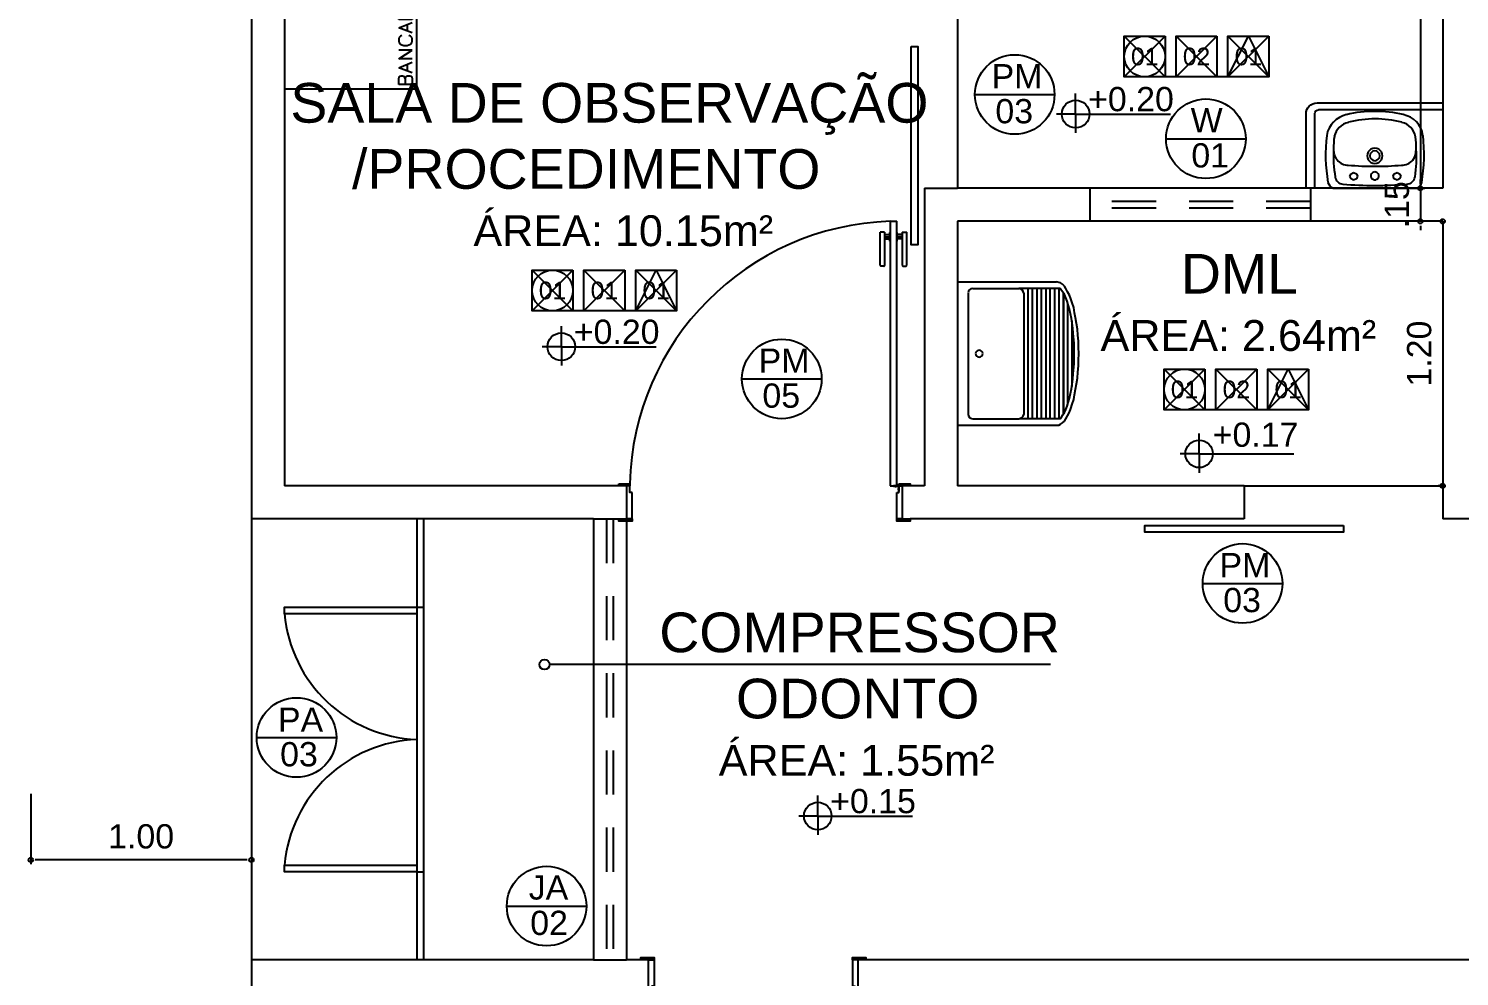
# Model space of a CAD drawing. Header units: millimetres. Extents: x 2125 to 3408, y 1171 to 1686.
# Drawn here: x 2895.24 to 2901.72, y 1523.36 to 1527.66 of the extents above; entities that cross this region are included whole.
import ezdxf
from ezdxf.enums import TextEntityAlignment as Align

# ---------------------------------------------------------------- set-up
doc = ezdxf.new("R2010")
doc.units = ezdxf.units.MM
doc.linetypes.add('CONTORNO_QUADRO_T', pattern=[0.35, 0.2, -0.15])
for name, color, linetype in [('APCOZ', 7, 'Continuous'), ('APCOZ-I', 251, 'Continuous'), ('at_Entity', 7, 'Continuous'), ('barras acess', 7, 'Continuous'), ('cotas', 7, 'Continuous'), ('ESQUADRIA', 3, 'Continuous'), ('ESQUADRIAS', 7, 'Continuous'), ('Esquadrias portas', 7, 'Continuous'), ('Esquadrias_Portas', 2, 'Continuous'), ('JANELA2', 1, 'Continuous'), ('Layout_Equipamentos', 7, 'Continuous'), ('PAREDE', 4, 'Continuous'), ('soleira piso', 7, 'Continuous'), ('TEXTO01', 7, 'Continuous'), ('TEXTO02', 3, 'Continuous'), ('TEXTO03', 2, 'Continuous'), ('TEXTO_ESP_FORRO', 62, 'Continuous'), ('TEXTO_ESP_PAREDES', 10, 'Continuous'), ('TEXTO_ESP_PISO', 150, 'Continuous')]:
    doc.layers.add(name, color=color, linetype=linetype)
doc.styles.add('ARIAL', font='sanss___.ttf')
doc.styles.add('ROMANS', font='arial.ttf')
doc.styles.add('TEXTO1', font='swissko.ttf', dxfattribs={"width": 0.6, "height": 0.1})
doc.dimstyles.new('ESCALA75', dxfattribs={"dimtxt": 0.11, "dimasz": 0.02, "dimexe": 0.02, "dimexo": 0.04, "dimgap": 0.05, "dimtad": 1, "dimzin": 4, "dimdsep": 46, "dimtxsty": 'ROMANS', "dimblk1": 'PPC', "dimblk2": 'PPC', "dimsah": 1, "dimcen": 0.02, "dimclrd": 7, "dimclre": 7, "dimclrt": 3, "dimazin": 1, "dimtfac": 1, "dimtix": 1, "dimtmove": 0, "dimatfit": 3, "dimldrblk": 'PPC', "dimfxl": 0, "dimtolj": 1, "dimtzin": 12, "dimarcsym": 0})

# ---------------------------------------------------------------- blocks, each defined once
blk = doc.blocks.new('P90_02')
at = {"layer": 'ESQUADRIAS', "color": 2}
for p, q in [((0.025, 0.075), (0.025, 0.975)), ((0.025, 0.975), (0.055, 0.975)), ((0.055, 0.975), (0.055, 0.075)), ((0.055, 0.075), (0.025, 0.075))]:
    blk.add_line(p, q, dxfattribs=at)
at = {"layer": 'ESQUADRIAS', "color": 3, "linetype": 'Continuous'}
for p, q in [((-0.02, 0.7698), (-0.02, 0.9215)), ((0, 0.9215), (0, 0.7698)), ((0.023, 0.88), (0.023, 0.92)), ((0.057, 0.88), (0.057, 0.92)), ((0.08, 0.9215), (0.08, 0.7698)), ((0.1, 0.7698), (0.1, 0.9215)), ((-0.0035, 0.7668), (-0.0175, 0.7668)), ((0.0835, 0.7668), (0.0975, 0.7668))]:
    blk.add_line(p, q, dxfattribs=at)
at = {"layer": 'ESQUADRIAS', "color": 3}
for p, q in [((0, 0.9215), (-0.02, 0.9215)), ((0, 0.91), (0.023, 0.91)), ((0.023, 0.92), (0.025, 0.92)), ((0.057, 0.92), (0.055, 0.92)), ((0.08, 0.91), (0.057, 0.91)), ((0.08, 0.9215), (0.1, 0.9215)), ((0, 0.9), (0.023, 0.9)), ((0, 0.89), (0.023, 0.89)), ((0.023, 0.88), (0.025, 0.88)), ((0.057, 0.88), (0.055, 0.88)), ((0.08, 0.9), (0.057, 0.9)), ((0.08, 0.89), (0.057, 0.89))]:
    blk.add_line(p, q, dxfattribs=at)
at = {"layer": 'ESQUADRIAS'}
for p, q in [((0.0315, 0.0735), (0.0285, 0.0735)), ((0.0165, 0.0585), (0.0165, 0.0615))]:
    blk.add_line(p, q, dxfattribs=at)
at = {"layer": 'ESQUADRIAS', "color": 3}
for points in [[(0.015, 0.085), (-0.035, 0.085), (-0.035, 0.075), (0.015, 0.075)], [(0.985, 0.085), (0.935, 0.085), (0.935, 0.075), (0.985, 0.075)], [(0.025, -0.075), (0, -0.075), (-0.035, -0.075), (-0.035, -0.085), (0.025, -0.085)], [(0.985, -0.075), (0.925, -0.075), (0.925, -0.085), (0.985, -0.085)]]:
    blk.add_lwpolyline(points, close=True, dxfattribs=at)
at = {"layer": 'ESQUADRIAS', "color": 2}
for points in [[(0.025, 0.045), (0.015, 0.045), (0.015, 0.075), (0, 0.075), (0, -0.075), (0.025, -0.075)], [(0.925, 0.045), (0.935, 0.045), (0.935, 0.075), (0.95, 0.075), (0.95, -0.075), (0.925, -0.075)]]:
    blk.add_lwpolyline(points, close=True, dxfattribs=at)
at = {"layer": 'ESQUADRIAS', "color": 1}
for points in [[(0.016, 0.0705, -0.236068), (0.015, 0.0725), (0.015, 0.07), (0.015, 0.05), (0.016, 0.05)], [(0.0195, 0.074, 0.236068), (0.0175, 0.075), (0.02, 0.075), (0.04, 0.075), (0.04, 0.074)]]:
    blk.add_lwpolyline(points, format="xyb", close=True, dxfattribs=at)
at = {"layer": 'ESQUADRIAS'}
for points in [[(0.0275, 0.0727), (0.0285, 0.0735), (0.0285, 0.074)], [(0.0304, 0.0727), (0.0304, 0.0725), (0.0325, 0.0725), (0.0325, 0.0727), (0.0275, 0.0727), (0.0275, 0.0725), (0.0296, 0.0725), (0.0296, 0.0727)], [(0.0325, 0.0727), (0.0315, 0.0735), (0.0315, 0.074)], [(0.0173, 0.0625), (0.0165, 0.0615), (0.016, 0.0615)], [(0.0173, 0.0575), (0.0165, 0.0585), (0.016, 0.0585)], [(0.0173, 0.0596), (0.0175, 0.0596), (0.0175, 0.0575), (0.0173, 0.0575), (0.0173, 0.0625), (0.0175, 0.0625), (0.0175, 0.0604), (0.0173, 0.0604)]]:
    blk.add_lwpolyline(points, dxfattribs=at)
at = {"layer": 'ESQUADRIAS', "color": 1}
blk.add_circle((0.0175, 0.0725), 0.0025, dxfattribs=at)
at = {"layer": 'ESQUADRIAS'}
blk.add_arc((0.0429, 0.083), 0.8921, 0.12949, 89.22311, dxfattribs=at)
at = {"layer": 'ESQUADRIAS', "color": 3, "linetype": 'Continuous'}
for centre, start, end in [((-0.017, 0.7698), 180, 260.53768), ((-0.003, 0.7698), 260.53768, 360), ((0.083, 0.7698), 180, 279.46232), ((0.097, 0.7698), 279.46232, 0)]:
    blk.add_arc(centre, 0.003, start, end, dxfattribs=at)
blk = doc.blocks.new('new block1')
at = {"layer": 'ESQUADRIAS', "color": 3, "linetype": 'Continuous'}
for p, q in [((-0.135, 1.1598), (-0.135, 1.3115)), ((-0.115, 1.3115), (-0.115, 1.1598)), ((-0.092, 1.27), (-0.092, 1.31)), ((-0.058, 1.27), (-0.058, 1.31)), ((-0.035, 1.3115), (-0.035, 1.1598)), ((-0.015, 1.1598), (-0.015, 1.3115)), ((-0.1185, 1.1568), (-0.1325, 1.1568)), ((-0.0315, 1.1568), (-0.0175, 1.1568))]:
    blk.add_line(p, q, dxfattribs=at)
at = {"layer": 'ESQUADRIAS', "color": 3}
for p, q in [((-0.115, 1.3115), (-0.135, 1.3115)), ((-0.115, 1.3), (-0.092, 1.3)), ((-0.092, 1.31), (-0.09, 1.31)), ((-0.058, 1.31), (-0.06, 1.31)), ((-0.035, 1.3), (-0.058, 1.3)), ((-0.035, 1.3115), (-0.015, 1.3115)), ((-0.115, 1.29), (-0.092, 1.29)), ((-0.115, 1.28), (-0.092, 1.28)), ((-0.092, 1.27), (-0.09, 1.27)), ((-0.058, 1.27), (-0.06, 1.27)), ((-0.035, 1.29), (-0.058, 1.29)), ((-0.035, 1.28), (-0.058, 1.28))]:
    blk.add_line(p, q, dxfattribs=at)
at = {"layer": 'ESQUADRIAS', "color": 2}
for p, q in [((-0.09, 1.36), (-0.09, 0.16)), ((-0.09, 1.36), (-0.06, 1.36)), ((-0.06, 0.16), (-0.06, 1.36)), ((-0.09, 0.16), (-0.06, 0.16))]:
    blk.add_line(p, q, dxfattribs=at)
at = {"layer": 'ESQUADRIAS'}
for p, q in [((-0.0665, 0.1585), (-0.0635, 0.1585)), ((-0.0515, 0.1435), (-0.0515, 0.1465))]:
    blk.add_line(p, q, dxfattribs=at)
at = {"layer": 'ESQUADRIAS', "color": 3}
for points in [[(-1.32, 0.17), (-1.27, 0.17), (-1.27, 0.16), (-1.32, 0.16)], [(-0.05, 0.17), (0, 0.17), (0, 0.16), (-0.05, 0.16)], [(-1.32, 0.01), (-1.26, 0.01), (-1.26, 0), (-1.32, 0)], [(-0.06, 0.01), (-0.035, 0.01), (0, 0.01), (0, 0), (-0.06, 0)]]:
    blk.add_lwpolyline(points, close=True, dxfattribs=at)
at = {"layer": 'ESQUADRIAS', "color": 2}
for points in [[(-1.26, 0.13), (-1.27, 0.13), (-1.27, 0.16), (-1.285, 0.16), (-1.285, 0.01), (-1.26, 0.01)], [(-0.06, 0.13), (-0.05, 0.13), (-0.05, 0.16), (-0.035, 0.16), (-0.035, 0.01), (-0.06, 0.01)]]:
    blk.add_lwpolyline(points, close=True, dxfattribs=at)
at = {"layer": 'ESQUADRIAS', "color": 1}
for points in [[(-0.0545, 0.159, -0.236068), (-0.0525, 0.16), (-0.055, 0.16), (-0.075, 0.16), (-0.075, 0.159)], [(-0.051, 0.1555, 0.236068), (-0.05, 0.1575), (-0.05, 0.155), (-0.05, 0.135), (-0.051, 0.135)]]:
    blk.add_lwpolyline(points, format="xyb", close=True, dxfattribs=at)
at = {"layer": 'ESQUADRIAS'}
for points in [[(-0.0675, 0.1577), (-0.0665, 0.1585), (-0.0665, 0.159)], [(-0.0654, 0.1577), (-0.0654, 0.1575), (-0.0675, 0.1575), (-0.0675, 0.1577), (-0.0625, 0.1577), (-0.0625, 0.1575), (-0.0646, 0.1575), (-0.0646, 0.1577)], [(-0.0625, 0.1577), (-0.0635, 0.1585), (-0.0635, 0.159)], [(-0.0523, 0.1446), (-0.0525, 0.1446), (-0.0525, 0.1425), (-0.0523, 0.1425), (-0.0523, 0.1475), (-0.0525, 0.1475), (-0.0525, 0.1454), (-0.0523, 0.1454)], [(-0.0523, 0.1475), (-0.0515, 0.1465), (-0.051, 0.1465)], [(-0.0523, 0.1425), (-0.0515, 0.1435), (-0.051, 0.1435)]]:
    blk.add_lwpolyline(points, dxfattribs=at)
at = {"layer": 'ESQUADRIAS', "color": 1}
blk.add_circle((-0.0525, 0.1575), 0.0025, dxfattribs=at)
at = {"layer": 'ESQUADRIAS', "color": 3, "linetype": 'Continuous'}
for centre, start, end in [((-0.132, 1.1598), 180, 260.53768), ((-0.118, 1.1598), 260.53768, 360), ((-0.032, 1.1598), 180, 279.46232), ((-0.018, 1.1598), 279.46232, 0)]:
    blk.add_arc(centre, 0.003, start, end, dxfattribs=at)
at = {"layer": 'Esquadrias portas'}
blk.add_arc((-0.0518, 0.1421), 1.2185, 91.79662, 178.69088, dxfattribs=at)
blk = doc.blocks.new('new block4')
at = {"layer": 'TEXTO01'}
h = blk.add_hatch(dxfattribs=at)
h.set_pattern_fill('ANGLE', color=256)
h.set_pattern_definition([(0, (-2260.456, -913.906), (0, 6.985), [5.08, -1.905]), (90, (-2260.456, -913.906), (-6.985, 4e-16), [5.08, -1.905])])
h.paths.add_polyline_path([(0, 0), (0, -0.0624, 0.414214), (0.0624, 0)])
h.paths.add_polyline_path([(0, 0), (0, 0.0624, 0.414214), (-0.0624, 0)])
for q in [(0, 0.093), (-0.0862, 0), (0.4292, 0), (0, -0.0852)]:
    blk.add_line((0, 0), q, dxfattribs=at)
blk.add_circle((0, 0), 0.0624, dxfattribs=at)
blk = doc.blocks.new('PPC')
at = {"color": 2}
blk.add_circle((0, 0), 0.5, dxfattribs=at)
blk = doc.blocks.new('*D1045')
at = {"layer": 'DEFPOINTS', "color": 0, "transparency": 16777216}
for p in [(2899.7467, 1529.081), (2899.7467, 1526.931), (2901.5449, 1526.931)]:
    blk.add_point(p, dxfattribs=at)
at = {"layer": 'Layout_Equipamentos', "color": 7, "lineweight": -2, "transparency": 16777216}
for p, q in [((2901.2449, 1529.081), (2901.5649, 1529.081)), ((2901.5449, 1529.061), (2901.5449, 1526.951)), ((2901.2449, 1526.931), (2901.5649, 1526.931))]:
    blk.add_line(p, q, dxfattribs=at)
at = {"layer": 'Layout_Equipamentos', "color": 7, "lineweight": -2, "transparency": 16777216, "xscale": 0.02, "yscale": 0.02, "zscale": 0.02}
for p, rotation in [((2901.5449, 1529.081), 90), ((2901.5449, 1526.931), 270)]:
    blk.add_blockref('PPC', p, dxfattribs=dict(at, rotation=rotation))
at = {"layer": 'Layout_Equipamentos', "color": 3, "transparency": 16777216, "insert": (2901.4387, 1528.006), "char_height": 0.11, "attachment_point": 5, "rotation": 90, "style": 'ROMANS'}
blk.add_mtext('\\A1;2.15', dxfattribs=at)
blk = doc.blocks.new('new block8')
at = {"layer": 'at_Entity', "color": 0}
for p, q in [((0, 0), (-0.3388, 0)), ((0, 0.04), (-0.3372, 0.04))]:
    blk.add_line(p, q, dxfattribs=at)
at = {"layer": 'at_Entity', "color": 7}
for p, q in [((-0.3872, -0.01), (-0.3872, -0.58)), ((-0.3555, -0.58), (-0.3555, -0.0169))]:
    blk.add_line(p, q, dxfattribs=at)
at = {"layer": 'at_Entity'}
blk.add_arc((-0.3372, -0.01), 0.05, 90, 180, dxfattribs=at)
at = {"layer": 'at_Entity', "color": 7}
blk.add_arc((-0.3383, -0.0172), 0.0172, 91.789, 179.08861, dxfattribs=at)
blk = doc.blocks.new('new block11')
at = {"layer": 'at_Entity', "color": 0}
for p, q in [((0, 0.3248), (0.4486, 0.3248)), ((0, 0.3248), (0, -0.3248)), ((0.4592, 0.3227), (0.4486, 0.3248)), ((0.0487, 0.274), (0.0487, -0.2761)), ((0.0698, 0.2952), (0.2793, 0.2952)), ((0.4655, 0.2952), (0.2793, 0.2952)), ((0.3005, 0.274), (0.3005, -0.2761)), ((0.3195, 0.2952), (0.3195, -0.2952)), ((0.3386, 0.2952), (0.3386, -0.2952)), ((0.3597, 0.2952), (0.3597, -0.2952)), ((0.3788, 0.2952), (0.3788, -0.2952)), ((0.3999, 0.2952), (0.3999, -0.2952)), ((0.419, 0.2952), (0.419, -0.2952)), ((0.4401, 0.2952), (0.4401, -0.2952)), ((0.4677, 0.3206), (0.4592, 0.3227)), ((0.4592, 0.2952), (0.4592, -0.2952)), ((0.4719, 0.2867), (0.4655, 0.2952)), ((0.4761, 0.3142), (0.4677, 0.3206)), ((0.4782, 0.2783), (0.4719, 0.2867)), ((0.4846, 0.3058), (0.4761, 0.3142)), ((0.4846, 0.2677), (0.4782, 0.2783)), ((0.4804, -0.2747), (0.4804, 0.2747)), ((0.4804, 0.2747), (0.4804, -0.2747)), ((0.4909, 0.2952), (0.4846, 0.3058)), ((0.4909, 0.2529), (0.4846, 0.2677)), ((0.4994, 0.2804), (0.4909, 0.2952)), ((0.5079, 0.2656), (0.4994, 0.2804)), ((0.5142, 0.2486), (0.5079, 0.2656)), ((0.4973, 0.2381), (0.4909, 0.2529)), ((0.5015, 0.2211), (0.4973, 0.2381)), ((0.4994, 0.2296), (0.4994, -0.2296)), ((0.5079, 0.2021), (0.5015, 0.2211)), ((0.5121, 0.1809), (0.5079, 0.2021)), ((0.5206, 0.2296), (0.5142, 0.2486)), ((0.5269, 0.2084), (0.5206, 0.2296)), ((0.5311, 0.1852), (0.5269, 0.2084)), ((0.5163, 0.1598), (0.5121, 0.1809)), ((0.5206, 0.1386), (0.5163, 0.1598)), ((0.5184, 0.1492), (0.5184, -0.1492)), ((0.5227, 0.1153), (0.5206, 0.1386)), ((0.5354, 0.1619), (0.5311, 0.1852)), ((0.5396, 0.1365), (0.5354, 0.1619)), ((0.5438, 0.1111), (0.5396, 0.1365)), ((0.5248, 0.092), (0.5227, 0.1153)), ((0.529, 0.0455), (0.5248, 0.092)), ((0.5459, 0.0836), (0.5438, 0.1111)), ((0.5481, 0.0561), (0.5459, 0.0836)), ((0.529, 0.0222), (0.529, 0.0455)), ((0.529, -0.0011), (0.529, 0.0222)), ((0.5481, 0.0286), (0.5481, 0.0561)), ((0.5502, -0.0011), (0.5481, 0.0286)), ((0.5248, -0.092), (0.529, -0.0455)), ((0.529, -0.0222), (0.529, -0.0011)), ((0.529, -0.0455), (0.529, -0.0222)), ((0.5459, -0.0836), (0.5481, -0.0561)), ((0.5481, -0.0286), (0.5502, -0.0011)), ((0.5481, -0.0561), (0.5481, -0.0286)), ((0.5206, -0.1386), (0.5227, -0.1153)), ((0.5227, -0.1153), (0.5248, -0.092)), ((0.5396, -0.1365), (0.5438, -0.1111)), ((0.5438, -0.1111), (0.5459, -0.0836)), ((0.5079, -0.2021), (0.5121, -0.1809)), ((0.5121, -0.1809), (0.5163, -0.1598)), ((0.5163, -0.1598), (0.5206, -0.1386)), ((0.5269, -0.2084), (0.5311, -0.1873)), ((0.5311, -0.1873), (0.5354, -0.1619)), ((0.5354, -0.1619), (0.5396, -0.1365)), ((0.4846, -0.2677), (0.4909, -0.2529)), ((0.4909, -0.2529), (0.4973, -0.2381)), ((0.4973, -0.2381), (0.5015, -0.2211)), ((0.5015, -0.2211), (0.5079, -0.2021)), ((0.5079, -0.2656), (0.5142, -0.2486)), ((0.5142, -0.2486), (0.5206, -0.2296)), ((0.5206, -0.2296), (0.5269, -0.2084)), ((0.0698, -0.2952), (0.2793, -0.2952)), ((0.4655, -0.2952), (0.2793, -0.2952)), ((0.4592, -0.3248), (0.4677, -0.3206)), ((0.4655, -0.2952), (0.4719, -0.2888)), ((0.4677, -0.3206), (0.4761, -0.3142)), ((0.4719, -0.2888), (0.4782, -0.2783)), ((0.4761, -0.3142), (0.4846, -0.3058)), ((0.4782, -0.2783), (0.4846, -0.2677)), ((0.4846, -0.3058), (0.4909, -0.2952)), ((0.4909, -0.2952), (0.4994, -0.2825)), ((0.4994, -0.2825), (0.5079, -0.2656)), ((0, -0.3248), (0.4486, -0.3248)), ((0.4486, -0.3248), (0.4592, -0.3248))]:
    blk.add_line(p, q, dxfattribs=at)
for centre, radius, start, end in [((0.0688, 0.2751), 0.0201, 90, 180), ((0.2767, 0.2713), 0.0239, 6.55488, 86.23948), ((0.0984, 0), 0.0159, 90, 180), ((0.0984, 0), 0.0159, 360, 90), ((0.0984, 0), 0.0159, 180, 270), ((0.0984, 0), 0.0159, 270, 0), ((0.0688, -0.2751), 0.0201, 180, 270), ((0.2764, -0.2705), 0.0248, 274.42163, 346.78586)]:
    blk.add_arc(centre, radius, start, end, dxfattribs=at)
blk = doc.blocks.new('new block12')
at = {"layer": 'at_Entity', "color": 0}
for p, q in [((-0.1143, 0.055), (-0.1079, 0.0656)), ((-0.1079, 0.0656), (-0.0973, 0.0719)), ((-0.0973, 0.0719), (-0.0846, 0.0656)), ((-0.0846, 0.0656), (-0.0804, 0.055)), ((0.0825, 0.055), (0.0868, 0.0656)), ((0.0868, 0.0656), (0.0995, 0.0719)), ((0.0995, 0.0719), (0.11, 0.0656)), ((0.11, 0.0656), (0.1164, 0.055)), ((-0.1904, 0), (0, 0)), ((-0.1079, 0.0423), (-0.1143, 0.055)), ((-0.0973, 0.036), (-0.1079, 0.0423)), ((-0.0846, 0.0423), (-0.0973, 0.036)), ((-0.0804, 0.055), (-0.0846, 0.0423)), ((-0.0635, 0), (0.1248, 0)), ((0, 0), (0.1926, 0)), ((0.0868, 0.0423), (0.0825, 0.055)), ((0.0995, 0.036), (0.0868, 0.0423)), ((0.11, 0.0423), (0.0995, 0.036)), ((0.1164, 0.055), (0.11, 0.0423))]:
    blk.add_line(p, q, dxfattribs=at)
for centre, radius, start, end in [((-0.1037, 0.2192), 0.1175, 102.51398, 169.94425), ((-0.0119, -0.1249), 0.4735, 88.69805, 104.42194), ((0.0099, -0.1255), 0.4741, 75.63679, 91.34148), ((0.1075, 0.2249), 0.1107, 7.71962, 79.59246), ((-0.1021, 0.2163), 0.0847, 102.94607, 167.28087), ((0.0138, -0.2613), 0.5766, 91.35244, 103.5038), ((-0.0133, -0.2572), 0.5725, 76.4579, 88.69664), ((0.1052, 0.222), 0.0784, 8.41938, 78.38368), ((0.5296, 0.1532), 0.7539, 173.41338, 189.69292), ((0.1228, 0.188), 0.311, 171.32208, 181.82646), ((-0.1329, 0.1882), 0.3189, 357.99462, 8.16964), ((-0.5309, 0.1535), 0.7531, 350.27914, 6.57653), ((0.4249, 0.1494), 0.6136, 177.32306, 189.24154), ((-0.1166, 0.1739), 0.0716, 176.60246, 219.59969), ((-0.0011, 0.1471), 0.0349, 150.00315, 209.99685), ((-0.0011, 0.1471), 0.0349, 90, 149.99293), ((-0.0011, 0.1471), 0.0222, 90, 180), ((-0.0011, 0.1471), 0.0222, 180, 270), ((-0.0011, 0.1471), 0.0349, 29.99676, 89.99928), ((-0.0011, 0.1471), 0.0222, 360, 90), ((-0.0011, 0.1471), 0.0222, 270.00968, 360), ((-0.0011, 0.1471), 0.0349, 330.00315, 29.99685), ((0.1078, 0.1732), 0.0781, 324.65246, 2.83944), ((-0.2623, 0.1317), 0.4504, 349.78202, 5.79718), ((-0.1209, 0.1714), 0.0667, 220.34381, 269.44866), ((0.0021, 1.5743), 1.4748, 265.18956, 269.93912), ((-0.0011, 0.1471), 0.0349, 209.99676, 269.99928), ((-0.0011, 0.0561), 0.018, 150.01278, 209.98722), ((-0.0011, 0.0561), 0.018, 90, 150.03984), ((-0.0011, 0.1471), 0.0349, 270, 329.99293), ((-0.001, 0.0561), 0.018, 30.01908, 90.03665), ((-0.001, 1.4521), 1.3526, 270.02076, 275.09507), ((-0.0011, 0.0561), 0.018, 330.01278, 29.98722), ((0.1226, 0.1679), 0.0631, 266.77318, 320.7547), ((-0.1647, 0.0446), 0.0522, 200.54167, 238.93005), ((-0.1427, 0.0567), 0.0385, 188.75581, 265.61268), ((-0.0074, 1.7284), 1.7156, 265.3753, 270.21026), ((-0.0011, 0.0561), 0.018, 210.01908, 270.03665), ((-0.0011, 0.0561), 0.018, 270, 330.03984), ((-0.0011, 1.8918), 1.879, 270, 274.41438), ((0.1414, 0.0585), 0.0402, 273.11398, 350.39284), ((0.1736, 0.034), 0.0386, 297.86727, 348.56925)]:
    blk.add_arc(centre, radius, start, end, dxfattribs=at)
blk = doc.blocks.new('new block16')
at = {"layer": 'APCOZ'}
for p, q in [((-0.5794, 0.9688), (-0.601, 0.9796)), ((-0.5212, 0.9762), (-0.5428, 0.9762)), ((-0.5794, 0.9336), (-0.601, 0.9228)), ((-0.5794, 0.9688), (-0.5553, 0.9688)), ((-0.5794, 0.9336), (-0.5702, 0.9336)), ((-0.5702, 0.8638), (-0.5702, 0.9336)), ((-0.5502, 0.8638), (-0.5502, 0.9285)), ((-0.5212, 0.9262), (-0.5428, 0.9262)), ((-0.5462, 0.8597), (-0.3752, 0.8597)), ((-0.5462, 0.8397), (-0.3752, 0.8397))]:
    blk.add_line(p, q, dxfattribs=at)
at = {"layer": 'APCOZ', "linetype": 'Continuous'}
for points in [[(-0.5428, 0.9762, 0), (-0.5456, 0.9759, 0), (-0.5483, 0.975, 0), (-0.5508, 0.9734, 0), (-0.5532, 0.9714, 0), (-0.5553, 0.9688, 0)], [(-0.5207, 0.9262, 0), (-0.5175, 0.9267, 0), (-0.5145, 0.9281, 0), (-0.5117, 0.9302, 0), (-0.5091, 0.933, 0), (-0.507, 0.9363, 0), (-0.5053, 0.9402, 0), (-0.5042, 0.9445, 0), (-0.5036, 0.9489, 0), (-0.5036, 0.9535, 0), (-0.5042, 0.9579, 0), (-0.5053, 0.9622, 0), (-0.507, 0.966, 0), (-0.5091, 0.9694, 0), (-0.5117, 0.9722, 0), (-0.5145, 0.9743, 0), (-0.5175, 0.9757, 0), (-0.5207, 0.9762, 0)], [(-0.5502, 0.9285, 0), (-0.5488, 0.9277, 0), (-0.5473, 0.927, 0), (-0.5458, 0.9266, 0), (-0.5443, 0.9263, 0), (-0.5428, 0.9262, 0)]]:
    blk.add_polyline3d(points, dxfattribs=at)
at = {"layer": 'APCOZ'}
for centre, radius, start, end in [((-0.5602, 0.8497), 0.0173, 125.4187, 234.5813), ((-0.5602, 0.8497), 0.0173, 35.41872, 54.5813), ((-0.3702, 0.8497), 0.0112, 243.72082, 116.27918), ((-0.5602, 0.8497), 0.0173, 234.5813, 305.4187), ((-0.5602, 0.8497), 0.0173, 305.4187, 324.58128)]:
    blk.add_arc(centre, radius, start, end, dxfattribs=at)
at = {"layer": 'APCOZ-I'}
for p, q in [((-0.5794, 0.9688), (-0.5794, 0.9336)), ((-0.5702, 0.9336), (-0.5553, 0.9336)), ((-0.5349, 0.9668), (-0.5564, 0.9668)), ((-0.5349, 0.9355), (-0.5564, 0.9355)), ((-0.5638, 0.8597), (-0.5462, 0.8597)), ((-0.3752, 0.8597), (-0.3702, 0.8597)), ((-0.5638, 0.8397), (-0.5462, 0.8397)), ((-0.3752, 0.8397), (-0.3702, 0.8397))]:
    blk.add_line(p, q, dxfattribs=at)
at = {"layer": 'APCOZ-I', "linetype": 'Continuous'}
for points in [[(-0.5207, 0.9762, 0), (-0.5238, 0.9759, 0), (-0.5268, 0.9749, 0), (-0.5296, 0.9732, 0), (-0.5321, 0.9708, 0), (-0.5343, 0.9678, 0)], [(-0.5553, 0.9688, 0), (-0.5555, 0.9686, 0), (-0.5556, 0.9683, 0), (-0.5558, 0.9681, 0), (-0.5559, 0.9679, 0), (-0.5561, 0.9676, 0)], [(-0.5561, 0.9348, 0), (-0.5559, 0.9345, 0), (-0.5558, 0.9343, 0), (-0.5556, 0.9341, 0), (-0.5555, 0.9338, 0), (-0.5553, 0.9336, 0)], [(-0.5553, 0.9336, 0), (-0.5544, 0.9324, 0), (-0.5534, 0.9313, 0), (-0.5524, 0.9302, 0), (-0.5513, 0.9293, 0), (-0.5502, 0.9285, 0)], [(-0.5343, 0.9346, 0), (-0.5322, 0.9317, 0), (-0.5297, 0.9293, 0), (-0.527, 0.9276, 0), (-0.5241, 0.9266, 0), (-0.5212, 0.9262, 0)], [(-0.5176, 0.9707, 0), (-0.5197, 0.9703, 0), (-0.5218, 0.9691, 0), (-0.5237, 0.9672, 0), (-0.5253, 0.9646, 0), (-0.5267, 0.9615, 0), (-0.5276, 0.958, 0), (-0.5281, 0.9541, 0), (-0.5283, 0.9502, 0), (-0.5279, 0.9463, 0), (-0.5272, 0.9426, 0), (-0.526, 0.9393, 0), (-0.5245, 0.9364, 0), (-0.5228, 0.9342, 0), (-0.5208, 0.9326, 0), (-0.5187, 0.9318, 0), (-0.5165, 0.9318, 0), (-0.5144, 0.9326, 0), (-0.5124, 0.9342, 0), (-0.5106, 0.9364, 0), (-0.5091, 0.9393, 0), (-0.508, 0.9426, 0), (-0.5072, 0.9463, 0), (-0.5069, 0.9502, 0), (-0.507, 0.9541, 0), (-0.5076, 0.958, 0), (-0.5085, 0.9615, 0), (-0.5098, 0.9646, 0), (-0.5115, 0.9672, 0), (-0.5134, 0.9691, 0), (-0.5154, 0.9703, 0), (-0.5176, 0.9707, 0)]]:
    blk.add_polyline3d(points, dxfattribs=at)
at = {"layer": 'APCOZ-I'}
for centre, radius, start, end in [((-0.8761, 0.9512), 0.2786, 354.37523, 5.62477), ((-0.6505, 0.9512), 0.0816, 347.53823, 12.46177), ((-0.5544, 0.9666), 0.002, 148.43251, 195.68606), ((-0.5544, 0.9358), 0.002, 164.31395, 211.56748), ((-0.6091, 0.9512), 0.0549, 344.31395, 15.68605), ((-0.5327, 0.9668), 0.002, 147.84409, 206.02511), ((-0.5327, 0.9356), 0.002, 153.97489, 212.15591), ((-0.5645, 0.9512), 0.0335, 333.97489, 26.02511), ((-0.5602, 0.8497), 0.0126, 52.25181, 307.74819), ((-0.5602, 0.8497), 0.0173, 54.5813, 125.4187), ((-0.5428, 0.8497), 0.0233, 154.55551, 205.44449), ((-0.4367, 0.8497), 0.0233, 154.55551, 205.44449), ((-0.3702, 0.8497), 0.01, 270, 90)]:
    blk.add_arc(centre, radius, start, end, dxfattribs=at)
at = {"layer": 'at_Entity', "color": 0}
for p, q in [((0, 0), (0, 1.7)), ((-0.0593, 1.0994), (-0.3978, 1.0994)), ((-0.0296, 0.6296), (-0.0296, 1.0698)), ((-0.0825, 0.8368), (-0.0212, 0.8791)), ((-0.0825, 0.8791), (-0.0212, 0.8368)), ((-0.0804, 0.8072), (-0.0825, 0.8029)), ((-0.0825, 0.8029), (-0.0825, 0.7902)), ((-0.0825, 0.7902), (-0.0804, 0.7839)), ((-0.0741, 0.8135), (-0.0804, 0.8072)), ((-0.0804, 0.7839), (-0.0741, 0.7775)), ((-0.0677, 0.8177), (-0.0741, 0.8135)), ((-0.0593, 0.8199), (-0.0677, 0.8177)), ((-0.0444, 0.8199), (-0.0593, 0.8199)), ((-0.036, 0.8177), (-0.0444, 0.8199)), ((-0.0296, 0.8135), (-0.036, 0.8177)), ((-0.0233, 0.8072), (-0.0296, 0.8135)), ((-0.0296, 0.7775), (-0.0233, 0.7839)), ((-0.0212, 0.8029), (-0.0233, 0.8072)), ((-0.0233, 0.7839), (-0.0212, 0.7902)), ((-0.0212, 0.7902), (-0.0212, 0.8029)), ((-0.0825, 0.7098), (-0.0212, 0.7521)), ((-0.0212, 0.7521), (-0.0825, 0.7521)), ((-0.0741, 0.7775), (-0.0677, 0.7754)), ((-0.0677, 0.7754), (-0.0593, 0.7712)), ((-0.0593, 0.7712), (-0.0444, 0.7712)), ((-0.0444, 0.7712), (-0.036, 0.7754)), ((-0.036, 0.7754), (-0.0296, 0.7775)), ((-0.0212, 0.7098), (-0.0825, 0.7098)), ((-0.0825, 0.6866), (-0.0212, 0.6866)), ((-0.0593, 0.6), (-0.3978, 0.6)), ((-0.0212, 0.5765), (-0.0825, 0.5998)), ((-0.0825, 0.5998), (-0.0212, 0.5998)), ((-0.0825, 0.5511), (-0.0212, 0.5765)), ((-0.0212, 0.5511), (-0.0825, 0.5511)), ((-0.0825, 0.4961), (-0.0825, 0.5342)), ((-0.0529, 0.4961), (-0.0529, 0.5194)), ((-0.0212, 0.4961), (-0.0212, 0.5342)), ((-0.0212, 0.4961), (-0.0825, 0.4961)), ((-0.0825, 0.3945), (-0.0212, 0.4178)), ((-0.0212, 0.3713), (-0.0825, 0.3945)), ((-0.0423, 0.3797), (-0.0423, 0.4093)), ((-0.0825, 0.3374), (-0.0804, 0.3459)), ((-0.0825, 0.3162), (-0.0825, 0.3374)), ((-0.0804, 0.3459), (-0.0741, 0.3522)), ((-0.0741, 0.3522), (-0.0677, 0.3564)), ((-0.0677, 0.3564), (-0.0593, 0.3586)), ((-0.0593, 0.3586), (-0.0444, 0.3586)), ((-0.0444, 0.3586), (-0.036, 0.3564)), ((-0.036, 0.3564), (-0.0296, 0.3522)), ((-0.0296, 0.3522), (-0.0233, 0.3459)), ((-0.0233, 0.3459), (-0.0212, 0.3374)), ((-0.0212, 0.3374), (-0.0212, 0.3162)), ((-0.0212, 0.3162), (-0.0825, 0.3162)), ((-0.0825, 0.2781), (-0.0212, 0.3014)), ((-0.0212, 0.2549), (-0.0825, 0.2781)), ((-0.0423, 0.2633), (-0.0423, 0.293)), ((-0.0804, 0.2337), (-0.0825, 0.2274)), ((-0.0825, 0.2274), (-0.0825, 0.2168)), ((-0.0825, 0.2168), (-0.0804, 0.2104)), ((-0.0741, 0.2401), (-0.0804, 0.2337)), ((-0.0804, 0.2104), (-0.0741, 0.2041)), ((-0.0677, 0.2422), (-0.0741, 0.2401)), ((-0.0741, 0.2041), (-0.0677, 0.1999)), ((-0.0677, 0.1999), (-0.0593, 0.1977)), ((-0.0593, 0.1977), (-0.0444, 0.1977)), ((-0.0444, 0.1977), (-0.036, 0.1999)), ((-0.0296, 0.2401), (-0.036, 0.2422)), ((-0.036, 0.1999), (-0.0296, 0.2041)), ((-0.0233, 0.2337), (-0.0296, 0.2401)), ((-0.0296, 0.2041), (-0.0233, 0.2104)), ((-0.0212, 0.2274), (-0.0233, 0.2337)), ((-0.0233, 0.2104), (-0.0212, 0.2168)), ((-0.0212, 0.2168), (-0.0212, 0.2274)), ((-0.0825, 0.1364), (-0.0212, 0.1766)), ((-0.0212, 0.1766), (-0.0825, 0.1766)), ((-0.0212, 0.1364), (-0.0825, 0.1364)), ((-0.0825, 0.0962), (-0.0212, 0.1216)), ((-0.0212, 0.0729), (-0.0825, 0.0962)), ((-0.0423, 0.0814), (-0.0423, 0.111)), ((0, 0), (-0.601, 0)), ((-0.0825, 0.0454), (-0.0804, 0.056)), ((-0.0825, 0.02), (-0.0825, 0.0454)), ((-0.0212, 0.02), (-0.0825, 0.02)), ((-0.0804, 0.056), (-0.0762, 0.0581)), ((-0.0762, 0.0581), (-0.0719, 0.0602)), ((-0.0719, 0.0602), (-0.0656, 0.0602)), ((-0.0656, 0.0602), (-0.0593, 0.0581)), ((-0.0593, 0.0581), (-0.0571, 0.056)), ((-0.0571, 0.056), (-0.0529, 0.0454)), ((-0.0529, 0.0454), (-0.0508, 0.056)), ((-0.0529, 0.0454), (-0.0529, 0.02)), ((-0.0508, 0.056), (-0.0466, 0.0581)), ((-0.0466, 0.0581), (-0.0423, 0.0602)), ((-0.0423, 0.0602), (-0.0317, 0.0602)), ((-0.0317, 0.0602), (-0.0275, 0.0581)), ((-0.0275, 0.0581), (-0.0233, 0.056)), ((-0.0233, 0.056), (-0.0212, 0.0454)), ((-0.0212, 0.0454), (-0.0212, 0.02))]:
    blk.add_line(p, q, dxfattribs=at)
for centre, radius, start, end in [((-0.3988, 1.0687), 0.0307, 88.10444, 177.94569), ((-0.0604, 1.0687), 0.0308, 2.06244, 87.93756), ((-0.2825, 0.8465), 0.0307, 90, 180), ((-0.2825, 0.8465), 0.0307, 180, 270), ((-0.2825, 0.8465), 0.018, 90, 180), ((-0.2825, 0.8465), 0.018, 180, 270), ((-0.2825, 0.8465), 0.0307, 360, 90), ((-0.2825, 0.8465), 0.018, 360, 90), ((-0.2825, 0.8465), 0.018, 270, 0), ((-0.2825, 0.8465), 0.0307, 270, 0), ((-0.402, 0.6274), 0.0277, 175.32761, 278.62225), ((-0.0569, 0.6272), 0.0273, 264.97241, 5.02759)]:
    blk.add_arc(centre, radius, start, end, dxfattribs=at)
at = {"layer": 'Layout_Equipamentos'}
for p, q in [((-0.4296, 0.8597), (-0.4296, 1.0698)), ((-0.4296, 0.6296), (-0.4296, 0.8397))]:
    blk.add_line(p, q, dxfattribs=at)
blk = doc.blocks.new('Esp_Pis_Par_For_Esc100')
at = {"layer": 'DEFPOINTS'}
for p, q in [((0, 0.37), (0.37, 0)), ((0.37, 0.37), (0, 0)), ((0.47, 0.37), (0.84, 0)), ((0.84, 0.37), (0.47, 0)), ((0.94, 0.37), (1.31, 0)), ((1.31, 0.37), (0.94, 0)), ((0.47, 0), (0.37, 0)), ((0.94, 0), (0.84, 0))]:
    blk.add_line(p, q, dxfattribs=at)
for points in [[(0.37, 0.37), (0.37, 0), (0, 0), (0, 0.37)], [(1.31, 0.37), (1.31, 0), (0.94, 0), (0.94, 0.37)]]:
    blk.add_lwpolyline(points, close=True, dxfattribs=at)
at = {"layer": 'TEXTO_ESP_FORRO'}
blk.add_lwpolyline([(0.94, 0), (1.125, 0.37), (1.31, 0)], close=True, dxfattribs=at)
at = {"layer": 'TEXTO_ESP_PAREDES'}
blk.add_lwpolyline([(0.84, 0.37), (0.84, 0), (0.47, 0), (0.47, 0.37)], close=True, dxfattribs=at)
at = {"layer": 'TEXTO_ESP_PISO'}
blk.add_circle((0.185, 0.185), 0.185, dxfattribs=at)
at = {"layer": 'TEXTO_ESP_FORRO', "color": 3, "linetype": 'ByBlock', "style": 'ARIAL', "text_generation_flag": 6}
blk.add_attdef('FOR', text='', height=0.16, rotation=180, dxfattribs=at).set_placement((1.125, 0.185), align=Align.MIDDLE_CENTER)
at = {"layer": 'TEXTO_ESP_PAREDES', "color": 3, "linetype": 'ByBlock', "ltscale": 0.0001, "style": 'ARIAL', "text_generation_flag": 6}
blk.add_attdef('PAR', text='', height=0.16, rotation=180, dxfattribs=at).set_placement((0.655, 0.185), align=Align.MIDDLE_CENTER)
at = {"layer": 'TEXTO_ESP_PISO', "color": 3, "linetype": 'ByBlock', "style": 'ARIAL', "text_generation_flag": 6}
blk.add_attdef('PIS', text='', height=0.16, rotation=180, dxfattribs=at).set_placement((0.185, 0.185), align=Align.MIDDLE_CENTER)
blk = doc.blocks.new('*D1050')
at = {"layer": 'cotas', "color": 7, "lineweight": -2, "transparency": 16777216}
for p, q in [((2895.2467, 1524.1844), (2895.2467, 1523.8644)), ((2896.2467, 1524.1844), (2896.2467, 1523.8644)), ((2896.2267, 1523.8844), (2895.2667, 1523.8844))]:
    blk.add_line(p, q, dxfattribs=at)
at = {"layer": 'DEFPOINTS', "color": 0, "transparency": 16777216}
for p in [(2895.2467, 1525.431), (2896.2467, 1525.431), (2895.2467, 1523.8844)]:
    blk.add_point(p, dxfattribs=at)
at = {"layer": 'cotas', "color": 7, "lineweight": -2, "transparency": 16777216, "xscale": 0.02, "yscale": 0.02, "zscale": 0.02, "rotation": 180}
blk.add_blockref('PPC', (2895.2467, 1523.8844), dxfattribs=at)
at = {"layer": 'cotas', "color": 7, "lineweight": -2, "transparency": 16777216, "xscale": 0.02, "yscale": 0.02, "zscale": 0.02}
blk.add_blockref('PPC', (2896.2467, 1523.8844), dxfattribs=at)
at = {"layer": 'cotas', "color": 3, "transparency": 16777216, "insert": (2895.7467, 1523.9906), "char_height": 0.11, "attachment_point": 5, "style": 'ROMANS'}
blk.add_mtext('\\A1;1.00', dxfattribs=at)
blk = doc.blocks.new('*D1030')
at = {"color": 7, "lineweight": -2, "transparency": 16777216}
for p, q in [((2901.5449, 1526.951), (2901.5449, 1526.971)), ((2901.6062, 1526.931), (2901.5249, 1526.931)), ((2901.5449, 1526.931), (2901.5449, 1526.781)), ((2901.6062, 1526.781), (2901.5249, 1526.781)), ((2901.5449, 1526.761), (2901.5449, 1526.741))]:
    blk.add_line(p, q, dxfattribs=at)
at = {"layer": 'DEFPOINTS', "color": 0, "transparency": 16777216}
for p in [(2901.6462, 1526.931), (2901.5449, 1526.781), (2901.6462, 1526.781)]:
    blk.add_point(p, dxfattribs=at)
at = {"color": 7, "lineweight": -2, "transparency": 16777216, "xscale": 0.02, "yscale": 0.02, "zscale": 0.02}
for p, rotation in [((2901.5449, 1526.931), 270), ((2901.5449, 1526.781), 90)]:
    blk.add_blockref('PPC', p, dxfattribs=dict(at, rotation=rotation))
at = {"color": 3, "transparency": 16777216, "insert": (2901.4387, 1526.856), "char_height": 0.11, "attachment_point": 5, "rotation": 90, "style": 'ROMANS'}
blk.add_mtext('\\A1;.15', dxfattribs=at)
blk = doc.blocks.new('*D1058')
at = {"color": 7, "lineweight": -2, "transparency": 16777216}
for p, q in [((2901.6462, 1526.781), (2901.6262, 1526.781)), ((2901.6462, 1526.761), (2901.6462, 1525.601)), ((2901.6462, 1525.581), (2901.6262, 1525.581))]:
    blk.add_line(p, q, dxfattribs=at)
at = {"layer": 'DEFPOINTS', "color": 0, "transparency": 16777216}
for p in [(2901.6462, 1526.781), (2901.6462, 1525.581), (2901.6462, 1525.581)]:
    blk.add_point(p, dxfattribs=at)
at = {"color": 7, "lineweight": -2, "transparency": 16777216, "xscale": 0.02, "yscale": 0.02, "zscale": 0.02}
for p, rotation in [((2901.6462, 1526.781), 90), ((2901.6462, 1525.581), 270)]:
    blk.add_blockref('PPC', p, dxfattribs=dict(at, rotation=rotation))
at = {"color": 3, "transparency": 16777216, "insert": (2901.54, 1526.181), "char_height": 0.11, "attachment_point": 5, "rotation": 90, "style": 'ROMANS'}
blk.add_mtext('\\A1;1.20', dxfattribs=at)

msp = doc.modelspace()

# ---------------------------------------------------------------- hatches: boundary and pattern name
at = {"layer": 'TEXTO01'}
h = msp.add_hatch(dxfattribs=at)
h.set_pattern_fill('ANGLE', color=256)
h.set_pattern_definition([(0, (612.4174, 642.165), (0, 6.985), [5.08, -1.905]), (90, (612.4174, 642.165), (-6.985, 4e-16), [5.08, -1.905])])
h.paths.add_polyline_path([(2897.5976, 1524.7704, 1), (2897.552, 1524.7704, 1)])

# ---------------------------------------------------------------- linework, layer by layer
for p, q in [((2896.9967, 1525.431), (2896.9967, 1523.431)), ((2897.0267, 1525.431), (2897.0267, 1523.431))]:
    msp.add_line(p, q)
msp.add_lwpolyline([(2896.2467, 1519.781), (2896.2467, 1519.631), (2909.9467, 1519.631), (2909.9467, 1523.431), (2907.7936, 1523.431), (2907.7936, 1535.031), (2896.2467, 1535.031), (2896.2467, 1519.631)])
at = {"layer": 'ESQUADRIA', "linetype": 'CONTORNO_QUADRO_T'}
for p, q in [((2901.0467, 1526.871), (2900.0467, 1526.871)), ((2901.0467, 1526.841), (2900.0467, 1526.841)), ((2897.8567, 1525.431), (2897.8567, 1523.431)), ((2897.8867, 1525.431), (2897.8867, 1523.431))]:
    msp.add_line(p, q, dxfattribs=at)
at = {"layer": 'Esquadrias portas'}
for centre, start, end in [((2897.0194, 1525.0556), 185.01546, 267.92214), ((2897.0194, 1523.8063), 92.07786, 174.98454)]:
    msp.add_arc(centre, 0.6251, start, end, dxfattribs=at)
at = {"layer": 'Esquadrias_Portas'}
for p, q in [((2896.9967, 1525.031), (2897.0267, 1525.031)), ((2896.9967, 1523.831), (2897.0267, 1523.831))]:
    msp.add_line(p, q, dxfattribs=at)
for points in [[(2899.2367, 1527.5738), (2899.2667, 1527.5738), (2899.2667, 1526.6738), (2899.2367, 1526.6738), (2899.2367, 1527.5738)], [(2901.1967, 1525.401), (2901.1967, 1525.371), (2900.2967, 1525.371), (2900.2967, 1525.401), (2901.1967, 1525.401)], [(2896.9967, 1525.001), (2896.3967, 1525.001), (2896.3967, 1525.031), (2896.9967, 1525.031), (2896.9967, 1525.001)], [(2896.9967, 1523.831), (2896.3967, 1523.831), (2896.3967, 1523.861), (2896.9967, 1523.861), (2896.9967, 1523.831)]]:
    msp.add_lwpolyline(points, dxfattribs=at)
at = {"layer": 'JANELA2'}
for p, q in [((2900.0467, 1526.931), (2900.0467, 1526.781)), ((2901.0467, 1526.931), (2901.0467, 1526.781)), ((2897.7967, 1525.431), (2897.9467, 1525.431)), ((2897.7967, 1523.431), (2897.9467, 1523.431))]:
    msp.add_line(p, q, dxfattribs=at)
at = {"layer": 'PAREDE'}
for p, q in [((2896.2467, 1535.031), (2896.2467, 1525.431)), ((2896.3967, 1529.081), (2896.3967, 1525.581)), ((2901.6467, 1529.081), (2901.6467, 1526.931)), ((2899.2967, 1526.931), (2899.2967, 1525.581)), ((2899.2967, 1526.931), (2899.4467, 1526.931)), ((2899.4467, 1526.781), (2899.4467, 1525.581)), ((2901.6467, 1526.781), (2901.6467, 1525.431)), ((2900.7467, 1525.581), (2900.7467, 1525.431)), ((2896.2467, 1523.431), (2896.2467, 1519.781))]:
    msp.add_line(p, q, dxfattribs=at)
at = {"layer": 'PAREDE', "linetype": 'Continuous'}
for p, q in [((2901.6467, 1526.931), (2899.4467, 1526.931)), ((2901.6467, 1526.781), (2899.4467, 1526.781)), ((2897.9117, 1525.581), (2896.3967, 1525.581)), ((2899.2967, 1525.581), (2899.2317, 1525.581)), ((2900.7467, 1525.581), (2899.4467, 1525.581)), ((2897.7967, 1525.431), (2896.2467, 1525.431)), ((2897.7967, 1525.431), (2897.7967, 1523.431)), ((2897.9717, 1525.431), (2897.9467, 1525.431)), ((2897.9467, 1525.431), (2897.9467, 1523.431)), ((2900.7467, 1525.431), (2899.2317, 1525.431)), ((2906.5617, 1525.431), (2901.6467, 1525.431)), ((2897.7967, 1523.431), (2896.2467, 1523.431)), ((2898.0117, 1523.431), (2897.9467, 1523.431)), ((2904.5617, 1523.431), (2899.0317, 1523.431))]:
    msp.add_line(p, q, dxfattribs=at)
at = {"layer": 'soleira piso'}
for p, q in [((2899.4467, 1527.831), (2899.4467, 1526.931)), ((2900.7467, 1525.581), (2901.6467, 1525.581))]:
    msp.add_line(p, q, dxfattribs=at)
at = {"layer": 'TEXTO01'}
for p, q in [((2899.5259, 1527.3561), (2899.8867, 1527.3561)), ((2900.3926, 1527.1555), (2900.7533, 1527.1555)), ((2898.4699, 1526.066), (2898.8307, 1526.066)), ((2900.5587, 1525.1386), (2900.9194, 1525.1386)), ((2899.8691, 1524.7704), (2897.5976, 1524.7704)), ((2896.2709, 1524.4398), (2896.6317, 1524.4398)), ((2897.4042, 1523.675), (2897.765, 1523.675))]:
    msp.add_line(p, q, dxfattribs=at)
for centre, radius in [((2899.7063, 1527.3561), 0.1804), ((2900.5729, 1527.1555), 0.1804), ((2898.6503, 1526.066), 0.1804), ((2900.739, 1525.1386), 0.1804), ((2897.5748, 1524.7704), 0.0228), ((2896.4513, 1524.4398), 0.1804), ((2897.5846, 1523.675), 0.1804)]:
    msp.add_circle(centre, radius, dxfattribs=at)

# ---------------------------------------------------------------- block references
at = {"layer": 'barras acess', "xscale": -1, "rotation": 90}
msp.add_blockref('new block8', (2901.0667, 1526.931), dxfattribs=at)
at = {"layer": 'ESQUADRIAS', "xscale": -1, "rotation": 180}
msp.add_blockref('P90_02', (2898.0467, 1523.356), dxfattribs=at)
at = {"layer": 'JANELA2'}
msp.add_blockref('new block1', (2899.2317, 1525.421), dxfattribs=at)
at = {"layer": 'Layout_Equipamentos'}
for name, p in [('new block16', (2896.9967, 1527.381)), ('new block12', (2901.3396, 1526.931)), ('new block11', (2899.4467, 1526.181))]:
    msp.add_blockref(name, p, dxfattribs=at)
at = {"layer": 'TEXTO01'}
for p in [(2899.9825, 1527.2676), (2897.6513, 1526.2122), (2900.5421, 1525.7261), (2898.8137, 1524.0835)]:
    msp.add_blockref('new block4', p, dxfattribs=at)
at = {"layer": 'TEXTO02', "xscale": 0.5, "yscale": 0.5, "zscale": 0.5}
for p, values in [((2900.2029, 1527.4362), {'PIS': '01', 'PAR': '02', 'FOR': '01'}), ((2897.5188, 1526.3748), {'PIS': '01', 'PAR': '01', 'FOR': '01'}), ((2900.3834, 1525.9259), {'PIS': '01', 'PAR': '02', 'FOR': '01'})]:
    msp.add_blockref('Esp_Pis_Par_For_Esc100', p, dxfattribs=at).add_auto_attribs(values)

# ---------------------------------------------------------------- texts
at = {"layer": 'cotas', "ltscale": 0.0001, "char_height": 0.11, "width": 0.503613, "attachment_point": 1, "style": 'TEXTO1'}
for s, insert in [('\\pi0.06832;{\\fSansSerif|b0|i0|c2|p2;\\W1;+0.20}', (2899.9705, 1527.3904)), ('\\pi0.06832;{\\fSansSerif|b0|i0|c2|p2;\\W1;+0.20}', (2897.6393, 1526.335)), ('\\pi0.06742;{\\fSansSerif|b0|i0|c2|p2;\\W1;+0.17}', (2900.5362, 1525.8682)), ('\\pi0.06779;{\\fSansSerif|b0|i0|c2|p2;\\W1;+0.15}', (2898.8018, 1524.2063))]:
    msp.add_mtext(s, dxfattribs=dict(at, insert=insert))
at = {"layer": 'TEXTO01', "ltscale": 0.0001, "char_height": 0.11, "width": 0.330365, "attachment_point": 1, "style": 'TEXTO1'}
for s, insert in [('{\\fSansSerif|b0|i0|c2|p2;\\W1;PM}', (2899.6015, 1527.4941)), ('{\\fSansSerif|b0|i0|c2|p2;\\W1;03}', (2899.6186, 1527.3356)), ('{\\fSansSerif|b0|i0|c2|p2;\\W1;W}', (2900.5038, 1527.2949)), ('{\\fSansSerif|b0|i0|c2|p2;\\W1;01}', (2900.5069, 1527.1352)), ('{\\fSansSerif|b0|i0|c2|p2;\\W1;PM}', (2898.5456, 1526.2039)), ('{\\fSansSerif|b0|i0|c2|p2;\\W1;05}', (2898.5626, 1526.0455)), ('{\\fSansSerif|b0|i0|c2|p2;\\W1;PM}', (2900.6343, 1525.2766)), ('{\\fSansSerif|b0|i0|c2|p2;\\W1;03}', (2900.6514, 1525.1181)), ('{\\fSansSerif|b0|i0|c2|p2;\\W1;PA}', (2896.367, 1524.5754)), ('{\\fSansSerif|b0|i0|c2|p2;\\W1;03}', (2896.3766, 1524.4188)), ('{\\fSansSerif|b0|i0|c2|p2;\\W1;JA}', (2897.5035, 1523.8145)), ('{\\fSansSerif|b0|i0|c2|p2;\\W1;02}', (2897.5103, 1523.6538))]:
    msp.add_mtext(s, dxfattribs=dict(at, insert=insert))
at = {"layer": 'TEXTO03', "ltscale": 0.0001, "char_height": 0.12, "attachment_point": 1, "style": 'TEXTO1'}
for s, insert, width in [('{\\fSansSerif|b0|i0|c2|p2;\\H1.5x;\\W1;\\C2;SALA DE OBSERVAÇÃO\\P    /PROCEDIMENTO\\P\\pi0.82972;\\H0.77777x;\\C3;ÁREA: 10.15m²}', (2896.4231, 1527.4085), 2.988169), ('\\pi0.42586;{\\fSansSerif|b0|i0|c2|p2;\\H1.5x;\\W1;\\C2;DML\\P\\pi0.061672;\\H0.77777x;\\C3;ÁREA: 2.64m²}', (2900.0335, 1526.6332), 1.345308), ('\\pi0.91591;{\\fSansSerif|b0|i0|c2|p2;\\H1.5x;\\W1;\\C2;COMPRESSOR \\P\\pi1.2637;ODONTO\\P\\pi1.1854;\\H0.7778x;\\C3;ÁREA: 1.55m²}', (2897.1792, 1525.0064), 3.592802)]:
    msp.add_mtext(s, dxfattribs=dict(at, insert=insert, width=width))

# ---------------------------------------------------------------- dimensions: what is measured, and where the dimension line sits
dim = msp.add_linear_dim(base=(2901.5449, 1526.781), p1=(2901.6462, 1526.931), p2=(2901.6462, 1526.781), angle=90, dimstyle='ESCALA75')
dim.commit()
dim.dimension.update_dxf_attribs({"geometry": '*D1030', "text_midpoint": (2901.4387, 1526.856)})
dim = msp.add_linear_dim(base=(2901.6462, 1525.581), p1=(2901.6462, 1526.781), p2=(2901.6462, 1525.581), angle=90, dimstyle='ESCALA75', override={"dimtmove": 1})
dim.commit()
dim.dimension.update_dxf_attribs({"geometry": '*D1058', "text_midpoint": (2901.54, 1526.181)})
at = {"layer": 'cotas'}
dim = msp.add_linear_dim(base=(2895.2467, 1523.8844), p1=(2896.2467, 1525.431), p2=(2895.2467, 1525.431), dimstyle='ESCALA75', dxfattribs=at)
dim.commit()
dim.dimension.update_dxf_attribs({"geometry": '*D1050', "text_midpoint": (2895.7467, 1523.9906)})
at = {"layer": 'Layout_Equipamentos'}
dim = msp.add_linear_dim(base=(2901.5449, 1526.931), p1=(2899.7467, 1529.081), p2=(2899.7467, 1526.931), angle=90, dimstyle='ESCALA75', dxfattribs=at)
dim.commit()
dim.dimension.update_dxf_attribs({"geometry": '*D1045', "text_midpoint": (2901.4387, 1528.006)})

doc.saveas('drawing.dxf')
